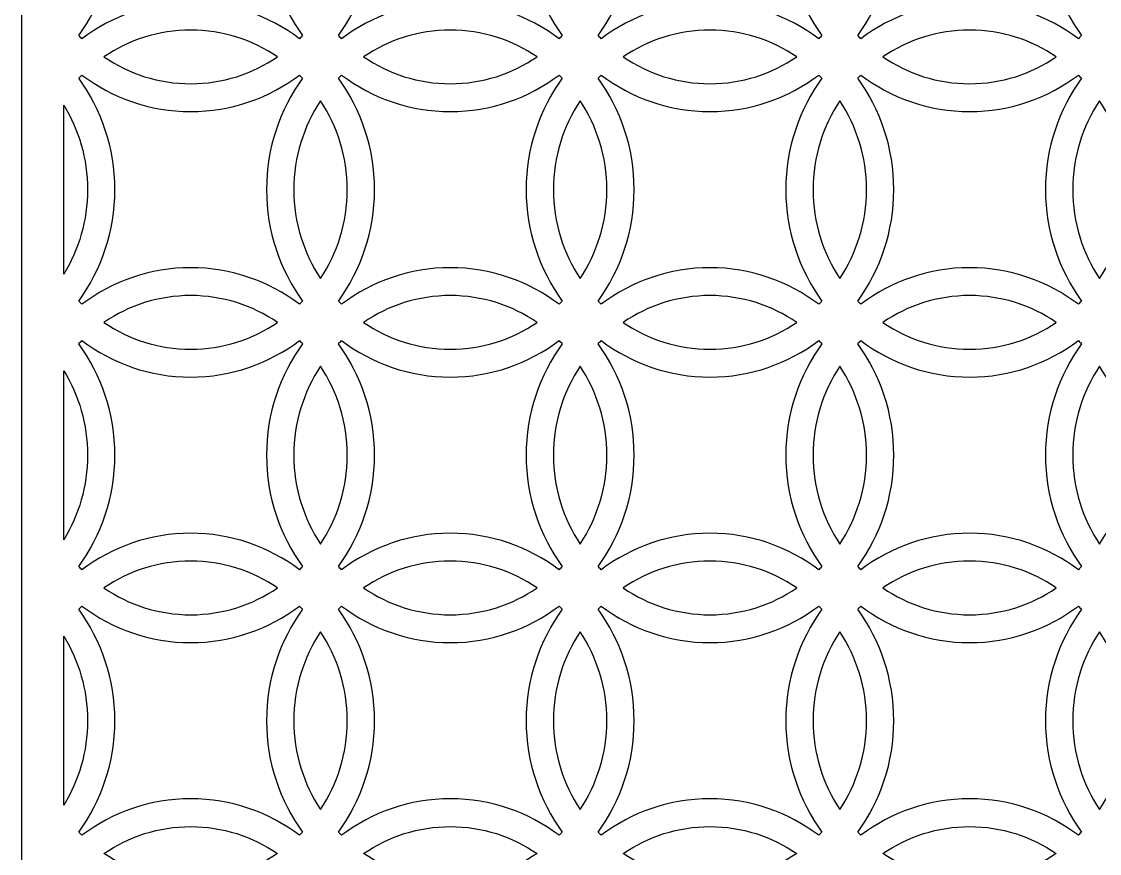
# Model space of a CAD drawing. Header units: centimetres. Extents: x -10 to -5.3, y -9 to -0.65.
# Drawn here: x -9.998 to -7.328, y -4.823 to -2.761 of the extents above; entities that cross this region are included whole.
import ezdxf

# ---------------------------------------------------------------- set-up
doc = ezdxf.new("R2010")
doc.units = ezdxf.units.CM
doc.header["$MEASUREMENT"] = 0
doc.layers.add('layer 1', color=7, linetype='Continuous')

msp = doc.modelspace()

# ---------------------------------------------------------------- linework, layer by layer
at = {"layer": 'layer 1', "color": 250}
for points, knots in [([(-9.99841, -0.64624), (-9.99841, -0.64624), (-5.2993, -0.64624), (-5.2993, -0.64624), (-5.2993, -0.64624), (-5.2993, -0.64624), (-5.2993, -9.00021), (-5.2993, -9.00021), (-5.2993, -9.00021), (-5.2993, -9.00021), (-9.99841, -9.00021), (-9.99841, -9.00021), (-9.99841, -9.00021), (-9.99841, -9.00021), (-9.99841, -0.64624), (-9.99841, -0.64624)], [0, 0, 0, 0, 0.2, 0.2, 0.2, 0.2, 0.4, 0.4, 0.4, 0.4, 0.6, 0.6, 0.6, 0.6, 1, 1, 1, 1]), ([(-9.57941, -2.71294), (-9.4787, -2.71294), (-9.38547, -2.74661), (-9.30993, -2.80346), (-9.30993, -2.80346), (-9.30729, -2.80085), (-9.30468, -2.79821), (-9.30212, -2.79553), (-9.30212, -2.79553), (-9.35827, -2.71827), (-9.39155, -2.62276), (-9.39155, -2.51956), (-9.39155, -2.51956), (-9.39155, -2.41636), (-9.35827, -2.32085), (-9.30212, -2.24359), (-9.30212, -2.24359), (-9.30468, -2.24091), (-9.30727, -2.23827), (-9.30991, -2.23566), (-9.30991, -2.23566), (-9.38545, -2.29251), (-9.4787, -2.32617), (-9.57941, -2.32617), (-9.57941, -2.32617), (-9.68012, -2.32617), (-9.77337, -2.29251), (-9.84891, -2.23566), (-9.84891, -2.23566), (-9.85154, -2.23827), (-9.85414, -2.24091), (-9.8567, -2.24358), (-9.8567, -2.24358), (-9.80054, -2.32084), (-9.76727, -2.41636), (-9.76727, -2.51956), (-9.76727, -2.51956), (-9.76727, -2.62276), (-9.80055, -2.71827), (-9.8567, -2.79553), (-9.8567, -2.79553), (-9.85413, -2.79821), (-9.85153, -2.80085), (-9.84889, -2.80346), (-9.84889, -2.80346), (-9.77335, -2.74661), (-9.68011, -2.71294), (-9.57941, -2.71294)], [0, 0, 0, 0, 0.0769231, 0.0769231, 0.0769231, 0.0769231, 0.1538462, 0.1538462, 0.1538462, 0.1538462, 0.2307692, 0.2307692, 0.2307692, 0.2307692, 0.3076923, 0.3076923, 0.3076923, 0.3076923, 0.3846154, 0.3846154, 0.3846154, 0.3846154, 0.4615385, 0.4615385, 0.4615385, 0.4615385, 0.5384615, 0.5384615, 0.5384615, 0.5384615, 0.6153846, 0.6153846, 0.6153846, 0.6153846, 0.6923077, 0.6923077, 0.6923077, 0.6923077, 0.7692308, 0.7692308, 0.7692308, 0.7692308, 0.8461538, 0.8461538, 0.8461538, 0.8461538, 1, 1, 1, 1]), ([(-8.93618, -2.71294), (-8.83548, -2.71294), (-8.74224, -2.74661), (-8.6667, -2.80346), (-8.6667, -2.80346), (-8.66406, -2.80085), (-8.66146, -2.79821), (-8.65889, -2.79553), (-8.65889, -2.79553), (-8.71504, -2.71827), (-8.74832, -2.62276), (-8.74832, -2.51956), (-8.74832, -2.51956), (-8.74832, -2.41636), (-8.71504, -2.32085), (-8.65889, -2.24359), (-8.65889, -2.24359), (-8.66145, -2.24091), (-8.66405, -2.23827), (-8.66668, -2.23566), (-8.66668, -2.23566), (-8.74223, -2.29251), (-8.83547, -2.32617), (-8.93618, -2.32617), (-8.93618, -2.32617), (-9.03689, -2.32617), (-9.13014, -2.29251), (-9.20568, -2.23566), (-9.20568, -2.23566), (-9.20832, -2.23827), (-9.21091, -2.24091), (-9.21347, -2.24358), (-9.21347, -2.24358), (-9.15732, -2.32084), (-9.12404, -2.41636), (-9.12404, -2.51956), (-9.12404, -2.51956), (-9.12404, -2.62276), (-9.15732, -2.71827), (-9.21347, -2.79553), (-9.21347, -2.79553), (-9.21091, -2.79821), (-9.2083, -2.80085), (-9.20566, -2.80346), (-9.20566, -2.80346), (-9.13012, -2.74661), (-9.03689, -2.71294), (-8.93618, -2.71294)], [0, 0, 0, 0, 0.0769231, 0.0769231, 0.0769231, 0.0769231, 0.1538462, 0.1538462, 0.1538462, 0.1538462, 0.2307692, 0.2307692, 0.2307692, 0.2307692, 0.3076923, 0.3076923, 0.3076923, 0.3076923, 0.3846154, 0.3846154, 0.3846154, 0.3846154, 0.4615385, 0.4615385, 0.4615385, 0.4615385, 0.5384615, 0.5384615, 0.5384615, 0.5384615, 0.6153846, 0.6153846, 0.6153846, 0.6153846, 0.6923077, 0.6923077, 0.6923077, 0.6923077, 0.7692308, 0.7692308, 0.7692308, 0.7692308, 0.8461538, 0.8461538, 0.8461538, 0.8461538, 1, 1, 1, 1]), ([(-8.29296, -2.71294), (-8.19225, -2.71294), (-8.09902, -2.74661), (-8.02348, -2.80346), (-8.02348, -2.80346), (-8.02084, -2.80085), (-8.01823, -2.79821), (-8.01567, -2.79553), (-8.01567, -2.79553), (-8.07182, -2.71827), (-8.1051, -2.62276), (-8.1051, -2.51956), (-8.1051, -2.51956), (-8.1051, -2.41636), (-8.07182, -2.32085), (-8.01567, -2.24359), (-8.01567, -2.24359), (-8.01823, -2.24091), (-8.02082, -2.23827), (-8.02346, -2.23566), (-8.02346, -2.23566), (-8.099, -2.29251), (-8.19225, -2.32617), (-8.29296, -2.32617), (-8.29296, -2.32617), (-8.39367, -2.32617), (-8.48691, -2.29251), (-8.56246, -2.23566), (-8.56246, -2.23566), (-8.56509, -2.23827), (-8.56769, -2.24091), (-8.57025, -2.24358), (-8.57025, -2.24358), (-8.51409, -2.32084), (-8.48081, -2.41636), (-8.48081, -2.51956), (-8.48081, -2.51956), (-8.48081, -2.62276), (-8.5141, -2.71827), (-8.57025, -2.79553), (-8.57025, -2.79553), (-8.56768, -2.79821), (-8.56508, -2.80085), (-8.56244, -2.80346), (-8.56244, -2.80346), (-8.4869, -2.74661), (-8.39366, -2.71294), (-8.29296, -2.71294)], [0, 0, 0, 0, 0.0769231, 0.0769231, 0.0769231, 0.0769231, 0.1538462, 0.1538462, 0.1538462, 0.1538462, 0.2307692, 0.2307692, 0.2307692, 0.2307692, 0.3076923, 0.3076923, 0.3076923, 0.3076923, 0.3846154, 0.3846154, 0.3846154, 0.3846154, 0.4615385, 0.4615385, 0.4615385, 0.4615385, 0.5384615, 0.5384615, 0.5384615, 0.5384615, 0.6153846, 0.6153846, 0.6153846, 0.6153846, 0.6923077, 0.6923077, 0.6923077, 0.6923077, 0.7692308, 0.7692308, 0.7692308, 0.7692308, 0.8461538, 0.8461538, 0.8461538, 0.8461538, 1, 1, 1, 1]), ([(-7.64973, -2.71294), (-7.54902, -2.71294), (-7.45579, -2.74661), (-7.38025, -2.80346), (-7.38025, -2.80346), (-7.37761, -2.80085), (-7.375, -2.79821), (-7.37244, -2.79553), (-7.37244, -2.79553), (-7.42859, -2.71827), (-7.46187, -2.62276), (-7.46187, -2.51956), (-7.46187, -2.51956), (-7.46187, -2.41636), (-7.42859, -2.32085), (-7.37244, -2.24359), (-7.37244, -2.24359), (-7.375, -2.24091), (-7.3776, -2.23827), (-7.38023, -2.23566), (-7.38023, -2.23566), (-7.45577, -2.29251), (-7.54902, -2.32617), (-7.64973, -2.32617), (-7.64973, -2.32617), (-7.75044, -2.32617), (-7.84369, -2.29251), (-7.91923, -2.23566), (-7.91923, -2.23566), (-7.92186, -2.23827), (-7.92446, -2.24091), (-7.92702, -2.24358), (-7.92702, -2.24358), (-7.87087, -2.32084), (-7.83759, -2.41636), (-7.83759, -2.51956), (-7.83759, -2.51956), (-7.83759, -2.62276), (-7.87087, -2.71827), (-7.92702, -2.79553), (-7.92702, -2.79553), (-7.92446, -2.79821), (-7.92185, -2.80085), (-7.91921, -2.80346), (-7.91921, -2.80346), (-7.84367, -2.74661), (-7.75043, -2.71294), (-7.64973, -2.71294)], [0, 0, 0, 0, 0.0769231, 0.0769231, 0.0769231, 0.0769231, 0.1538462, 0.1538462, 0.1538462, 0.1538462, 0.2307692, 0.2307692, 0.2307692, 0.2307692, 0.3076923, 0.3076923, 0.3076923, 0.3076923, 0.3846154, 0.3846154, 0.3846154, 0.3846154, 0.4615385, 0.4615385, 0.4615385, 0.4615385, 0.5384615, 0.5384615, 0.5384615, 0.5384615, 0.6153846, 0.6153846, 0.6153846, 0.6153846, 0.6923077, 0.6923077, 0.6923077, 0.6923077, 0.7692308, 0.7692308, 0.7692308, 0.7692308, 0.8461538, 0.8461538, 0.8461538, 0.8461538, 1, 1, 1, 1]), ([(-9.57941, -2.782), (-9.50007, -2.782), (-9.42617, -2.80654), (-9.36462, -2.84856), (-9.36462, -2.84856), (-9.42617, -2.89059), (-9.50006, -2.91514), (-9.57941, -2.91514), (-9.57941, -2.91514), (-9.65875, -2.91514), (-9.73265, -2.89059), (-9.7942, -2.84856), (-9.7942, -2.84856), (-9.73265, -2.80654), (-9.65875, -2.782), (-9.57941, -2.782)], [0, 0, 0, 0, 0.2, 0.2, 0.2, 0.2, 0.4, 0.4, 0.4, 0.4, 0.6, 0.6, 0.6, 0.6, 1, 1, 1, 1]), ([(-8.93618, -2.782), (-8.85684, -2.782), (-8.78294, -2.80654), (-8.72139, -2.84856), (-8.72139, -2.84856), (-8.78294, -2.89059), (-8.85684, -2.91514), (-8.93618, -2.91514), (-8.93618, -2.91514), (-9.01553, -2.91514), (-9.08942, -2.89059), (-9.15097, -2.84856), (-9.15097, -2.84856), (-9.08942, -2.80654), (-9.01552, -2.782), (-8.93618, -2.782)], [0, 0, 0, 0, 0.2, 0.2, 0.2, 0.2, 0.4, 0.4, 0.4, 0.4, 0.6, 0.6, 0.6, 0.6, 1, 1, 1, 1]), ([(-8.29296, -2.782), (-8.21361, -2.782), (-8.13971, -2.80654), (-8.07816, -2.84856), (-8.07816, -2.84856), (-8.13971, -2.89059), (-8.21361, -2.91514), (-8.29296, -2.91514), (-8.29296, -2.91514), (-8.3723, -2.91514), (-8.4462, -2.89059), (-8.50775, -2.84856), (-8.50775, -2.84856), (-8.4462, -2.80654), (-8.3723, -2.782), (-8.29296, -2.782)], [0, 0, 0, 0, 0.2, 0.2, 0.2, 0.2, 0.4, 0.4, 0.4, 0.4, 0.6, 0.6, 0.6, 0.6, 1, 1, 1, 1]), ([(-7.64973, -2.782), (-7.57039, -2.782), (-7.49649, -2.80654), (-7.43494, -2.84856), (-7.43494, -2.84856), (-7.49649, -2.89059), (-7.57038, -2.91514), (-7.64973, -2.91514), (-7.64973, -2.91514), (-7.72908, -2.91514), (-7.80297, -2.89059), (-7.86452, -2.84856), (-7.86452, -2.84856), (-7.80297, -2.80654), (-7.72907, -2.782), (-7.64973, -2.782)], [0, 0, 0, 0, 0.2, 0.2, 0.2, 0.2, 0.4, 0.4, 0.4, 0.4, 0.6, 0.6, 0.6, 0.6, 1, 1, 1, 1]), ([(-9.57941, -3.37096), (-9.4787, -3.37096), (-9.38547, -3.40463), (-9.30993, -3.46148), (-9.30993, -3.46148), (-9.30729, -3.45887), (-9.30468, -3.45623), (-9.30212, -3.45355), (-9.30212, -3.45355), (-9.35827, -3.37629), (-9.39155, -3.28078), (-9.39155, -3.17758), (-9.39155, -3.17758), (-9.39155, -3.07438), (-9.35827, -2.97887), (-9.30212, -2.90161), (-9.30212, -2.90161), (-9.30468, -2.89893), (-9.30727, -2.89629), (-9.30991, -2.89368), (-9.30991, -2.89368), (-9.38545, -2.95053), (-9.4787, -2.98419), (-9.57941, -2.98419), (-9.57941, -2.98419), (-9.68012, -2.98419), (-9.77336, -2.95053), (-9.84891, -2.89368), (-9.84891, -2.89368), (-9.85154, -2.89629), (-9.85414, -2.89893), (-9.8567, -2.9016), (-9.8567, -2.9016), (-9.80054, -2.97886), (-9.76727, -3.07438), (-9.76727, -3.17758), (-9.76727, -3.17758), (-9.76727, -3.28078), (-9.80055, -3.37629), (-9.8567, -3.45355), (-9.8567, -3.45355), (-9.85413, -3.45623), (-9.85153, -3.45887), (-9.84889, -3.46148), (-9.84889, -3.46148), (-9.77335, -3.40463), (-9.68011, -3.37096), (-9.57941, -3.37096)], [0, 0, 0, 0, 0.0769231, 0.0769231, 0.0769231, 0.0769231, 0.1538462, 0.1538462, 0.1538462, 0.1538462, 0.2307692, 0.2307692, 0.2307692, 0.2307692, 0.3076923, 0.3076923, 0.3076923, 0.3076923, 0.3846154, 0.3846154, 0.3846154, 0.3846154, 0.4615385, 0.4615385, 0.4615385, 0.4615385, 0.5384615, 0.5384615, 0.5384615, 0.5384615, 0.6153846, 0.6153846, 0.6153846, 0.6153846, 0.6923077, 0.6923077, 0.6923077, 0.6923077, 0.7692308, 0.7692308, 0.7692308, 0.7692308, 0.8461538, 0.8461538, 0.8461538, 0.8461538, 1, 1, 1, 1]), ([(-8.93618, -3.37096), (-8.83548, -3.37096), (-8.74224, -3.40463), (-8.6667, -3.46148), (-8.6667, -3.46148), (-8.66406, -3.45887), (-8.66146, -3.45623), (-8.65889, -3.45355), (-8.65889, -3.45355), (-8.71504, -3.37629), (-8.74832, -3.28078), (-8.74832, -3.17758), (-8.74832, -3.17758), (-8.74832, -3.07438), (-8.71504, -2.97886), (-8.65889, -2.90161), (-8.65889, -2.90161), (-8.66145, -2.89893), (-8.66405, -2.89628), (-8.66668, -2.89368), (-8.66668, -2.89368), (-8.74223, -2.95053), (-8.83547, -2.98419), (-8.93618, -2.98419), (-8.93618, -2.98419), (-9.03689, -2.98419), (-9.13014, -2.95053), (-9.20568, -2.89368), (-9.20568, -2.89368), (-9.20832, -2.89628), (-9.21091, -2.89893), (-9.21347, -2.9016), (-9.21347, -2.9016), (-9.15732, -2.97886), (-9.12404, -3.07438), (-9.12404, -3.17758), (-9.12404, -3.17758), (-9.12404, -3.28078), (-9.15732, -3.37629), (-9.21347, -3.45355), (-9.21347, -3.45355), (-9.21091, -3.45623), (-9.2083, -3.45887), (-9.20566, -3.46148), (-9.20566, -3.46148), (-9.13012, -3.40463), (-9.03689, -3.37096), (-8.93618, -3.37096)], [0, 0, 0, 0, 0.0769231, 0.0769231, 0.0769231, 0.0769231, 0.1538462, 0.1538462, 0.1538462, 0.1538462, 0.2307692, 0.2307692, 0.2307692, 0.2307692, 0.3076923, 0.3076923, 0.3076923, 0.3076923, 0.3846154, 0.3846154, 0.3846154, 0.3846154, 0.4615385, 0.4615385, 0.4615385, 0.4615385, 0.5384615, 0.5384615, 0.5384615, 0.5384615, 0.6153846, 0.6153846, 0.6153846, 0.6153846, 0.6923077, 0.6923077, 0.6923077, 0.6923077, 0.7692308, 0.7692308, 0.7692308, 0.7692308, 0.8461538, 0.8461538, 0.8461538, 0.8461538, 1, 1, 1, 1]), ([(-8.29296, -3.37096), (-8.19225, -3.37096), (-8.09902, -3.40463), (-8.02348, -3.46148), (-8.02348, -3.46148), (-8.02084, -3.45887), (-8.01823, -3.45623), (-8.01567, -3.45355), (-8.01567, -3.45355), (-8.07182, -3.37629), (-8.1051, -3.28078), (-8.1051, -3.17758), (-8.1051, -3.17758), (-8.1051, -3.07438), (-8.07182, -2.97886), (-8.01567, -2.90161), (-8.01567, -2.90161), (-8.01823, -2.89893), (-8.02082, -2.89628), (-8.02346, -2.89368), (-8.02346, -2.89368), (-8.099, -2.95053), (-8.19225, -2.98419), (-8.29296, -2.98419), (-8.29296, -2.98419), (-8.39367, -2.98419), (-8.48691, -2.95053), (-8.56246, -2.89368), (-8.56246, -2.89368), (-8.56509, -2.89628), (-8.56769, -2.89893), (-8.57024, -2.9016), (-8.57024, -2.9016), (-8.51409, -2.97886), (-8.48081, -3.07438), (-8.48081, -3.17758), (-8.48081, -3.17758), (-8.48081, -3.28078), (-8.5141, -3.37629), (-8.57025, -3.45355), (-8.57025, -3.45355), (-8.56768, -3.45623), (-8.56508, -3.45887), (-8.56244, -3.46148), (-8.56244, -3.46148), (-8.4869, -3.40463), (-8.39366, -3.37096), (-8.29296, -3.37096)], [0, 0, 0, 0, 0.0769231, 0.0769231, 0.0769231, 0.0769231, 0.1538462, 0.1538462, 0.1538462, 0.1538462, 0.2307692, 0.2307692, 0.2307692, 0.2307692, 0.3076923, 0.3076923, 0.3076923, 0.3076923, 0.3846154, 0.3846154, 0.3846154, 0.3846154, 0.4615385, 0.4615385, 0.4615385, 0.4615385, 0.5384615, 0.5384615, 0.5384615, 0.5384615, 0.6153846, 0.6153846, 0.6153846, 0.6153846, 0.6923077, 0.6923077, 0.6923077, 0.6923077, 0.7692308, 0.7692308, 0.7692308, 0.7692308, 0.8461538, 0.8461538, 0.8461538, 0.8461538, 1, 1, 1, 1]), ([(-7.64973, -3.37096), (-7.54903, -3.37096), (-7.45579, -3.40463), (-7.38025, -3.46148), (-7.38025, -3.46148), (-7.37761, -3.45887), (-7.375, -3.45623), (-7.37244, -3.45355), (-7.37244, -3.45355), (-7.42859, -3.37629), (-7.46187, -3.28078), (-7.46187, -3.17758), (-7.46187, -3.17758), (-7.46187, -3.07438), (-7.42859, -2.97887), (-7.37244, -2.90161), (-7.37244, -2.90161), (-7.375, -2.89893), (-7.3776, -2.89629), (-7.38023, -2.89368), (-7.38023, -2.89368), (-7.45577, -2.95053), (-7.54902, -2.98419), (-7.64973, -2.98419), (-7.64973, -2.98419), (-7.75044, -2.98419), (-7.84369, -2.95053), (-7.91923, -2.89368), (-7.91923, -2.89368), (-7.92186, -2.89628), (-7.92446, -2.89893), (-7.92702, -2.9016), (-7.92702, -2.9016), (-7.87087, -2.97886), (-7.83759, -3.07438), (-7.83759, -3.17758), (-7.83759, -3.17758), (-7.83759, -3.28078), (-7.87087, -3.37629), (-7.92702, -3.45355), (-7.92702, -3.45355), (-7.92446, -3.45623), (-7.92185, -3.45887), (-7.91921, -3.46148), (-7.91921, -3.46148), (-7.84367, -3.40463), (-7.75043, -3.37096), (-7.64973, -3.37096)], [0, 0, 0, 0, 0.0769231, 0.0769231, 0.0769231, 0.0769231, 0.1538462, 0.1538462, 0.1538462, 0.1538462, 0.2307692, 0.2307692, 0.2307692, 0.2307692, 0.3076923, 0.3076923, 0.3076923, 0.3076923, 0.3846154, 0.3846154, 0.3846154, 0.3846154, 0.4615385, 0.4615385, 0.4615385, 0.4615385, 0.5384615, 0.5384615, 0.5384615, 0.5384615, 0.6153846, 0.6153846, 0.6153846, 0.6153846, 0.6923077, 0.6923077, 0.6923077, 0.6923077, 0.7692308, 0.7692308, 0.7692308, 0.7692308, 0.8461538, 0.8461538, 0.8461538, 0.8461538, 1, 1, 1, 1]), ([(-9.2578, -3.39804), (-9.2995, -3.33498), (-9.32387, -3.25909), (-9.32387, -3.17758), (-9.32387, -3.17758), (-9.32387, -3.09607), (-9.2995, -3.02019), (-9.25781, -2.95713), (-9.25781, -2.95713), (-9.21611, -3.02019), (-9.19172, -3.09607), (-9.19172, -3.17758), (-9.19172, -3.17758), (-9.19172, -3.25909), (-9.2161, -3.33498), (-9.2578, -3.39804)], [0, 0, 0, 0, 0.2, 0.2, 0.2, 0.2, 0.4, 0.4, 0.4, 0.4, 0.6, 0.6, 0.6, 0.6, 1, 1, 1, 1]), ([(-8.61457, -3.39804), (-8.65627, -3.33498), (-8.68065, -3.25909), (-8.68065, -3.17758), (-8.68065, -3.17758), (-8.68065, -3.09607), (-8.65627, -3.02018), (-8.61458, -2.95713), (-8.61458, -2.95713), (-8.57288, -3.02019), (-8.54849, -3.09607), (-8.54849, -3.17758), (-8.54849, -3.17758), (-8.54849, -3.25909), (-8.57287, -3.33498), (-8.61457, -3.39804)], [0, 0, 0, 0, 0.2, 0.2, 0.2, 0.2, 0.4, 0.4, 0.4, 0.4, 0.6, 0.6, 0.6, 0.6, 1, 1, 1, 1]), ([(-7.97134, -3.39804), (-8.01304, -3.33498), (-8.03742, -3.25909), (-8.03742, -3.17758), (-8.03742, -3.17758), (-8.03742, -3.09607), (-8.01305, -3.02018), (-7.97135, -2.95713), (-7.97135, -2.95713), (-7.92965, -3.02019), (-7.90527, -3.09607), (-7.90527, -3.17758), (-7.90527, -3.17758), (-7.90527, -3.25909), (-7.92964, -3.33498), (-7.97134, -3.39804)], [0, 0, 0, 0, 0.2, 0.2, 0.2, 0.2, 0.4, 0.4, 0.4, 0.4, 0.6, 0.6, 0.6, 0.6, 1, 1, 1, 1]), ([(-7.32812, -3.39804), (-7.36982, -3.33498), (-7.39419, -3.25909), (-7.39419, -3.17758), (-7.39419, -3.17758), (-7.39419, -3.09607), (-7.36982, -3.02019), (-7.32813, -2.95713), (-7.32813, -2.95713), (-7.28643, -3.02019), (-7.26204, -3.09607), (-7.26204, -3.17758), (-7.26204, -3.17758), (-7.26204, -3.25909), (-7.28642, -3.33498), (-7.32812, -3.39804)], [0, 0, 0, 0, 0.2, 0.2, 0.2, 0.2, 0.4, 0.4, 0.4, 0.4, 0.6, 0.6, 0.6, 0.6, 1, 1, 1, 1]), ([(-9.89399, -3.387), (-9.8566, -3.3262), (-9.83494, -3.25439), (-9.83494, -3.17758), (-9.83494, -3.17758), (-9.83494, -3.10077), (-9.8566, -3.02897), (-9.89399, -2.96818), (-9.89399, -2.96818), (-9.89399, -2.96818), (-9.89399, -3.387), (-9.89399, -3.387)], [0, 0, 0, 0, 0.25, 0.25, 0.25, 0.25, 0.5, 0.5, 0.5, 0.5, 1, 1, 1, 1]), ([(-9.57941, -3.44002), (-9.50007, -3.44002), (-9.42617, -3.46456), (-9.36462, -3.50658), (-9.36462, -3.50658), (-9.42617, -3.54861), (-9.50006, -3.57316), (-9.57941, -3.57316), (-9.57941, -3.57316), (-9.65875, -3.57316), (-9.73265, -3.54861), (-9.7942, -3.50658), (-9.7942, -3.50658), (-9.73265, -3.46456), (-9.65875, -3.44002), (-9.57941, -3.44002)], [0, 0, 0, 0, 0.2, 0.2, 0.2, 0.2, 0.4, 0.4, 0.4, 0.4, 0.6, 0.6, 0.6, 0.6, 1, 1, 1, 1]), ([(-8.93618, -3.44002), (-8.85684, -3.44002), (-8.78294, -3.46456), (-8.72139, -3.50658), (-8.72139, -3.50658), (-8.78294, -3.54861), (-8.85684, -3.57316), (-8.93618, -3.57316), (-8.93618, -3.57316), (-9.01553, -3.57316), (-9.08942, -3.54861), (-9.15097, -3.50658), (-9.15097, -3.50658), (-9.08942, -3.46456), (-9.01552, -3.44002), (-8.93618, -3.44002)], [0, 0, 0, 0, 0.2, 0.2, 0.2, 0.2, 0.4, 0.4, 0.4, 0.4, 0.6, 0.6, 0.6, 0.6, 1, 1, 1, 1]), ([(-8.29296, -3.44002), (-8.21361, -3.44002), (-8.13971, -3.46456), (-8.07816, -3.50658), (-8.07816, -3.50658), (-8.13971, -3.54861), (-8.21361, -3.57316), (-8.29296, -3.57316), (-8.29296, -3.57316), (-8.3723, -3.57316), (-8.4462, -3.54861), (-8.50775, -3.50658), (-8.50775, -3.50658), (-8.4462, -3.46456), (-8.3723, -3.44002), (-8.29296, -3.44002)], [0, 0, 0, 0, 0.2, 0.2, 0.2, 0.2, 0.4, 0.4, 0.4, 0.4, 0.6, 0.6, 0.6, 0.6, 1, 1, 1, 1]), ([(-7.64973, -3.44002), (-7.57039, -3.44002), (-7.49649, -3.46456), (-7.43494, -3.50658), (-7.43494, -3.50658), (-7.49649, -3.54861), (-7.57038, -3.57316), (-7.64973, -3.57316), (-7.64973, -3.57316), (-7.72907, -3.57316), (-7.80297, -3.54861), (-7.86452, -3.50658), (-7.86452, -3.50658), (-7.80297, -3.46456), (-7.72907, -3.44002), (-7.64973, -3.44002)], [0, 0, 0, 0, 0.2, 0.2, 0.2, 0.2, 0.4, 0.4, 0.4, 0.4, 0.6, 0.6, 0.6, 0.6, 1, 1, 1, 1]), ([(-9.57941, -4.02898), (-9.4787, -4.02898), (-9.38547, -4.06265), (-9.30993, -4.1195), (-9.30993, -4.1195), (-9.30729, -4.11689), (-9.30468, -4.11425), (-9.30212, -4.11157), (-9.30212, -4.11157), (-9.35827, -4.03431), (-9.39155, -3.9388), (-9.39155, -3.8356), (-9.39155, -3.8356), (-9.39155, -3.7324), (-9.35827, -3.63688), (-9.30212, -3.55963), (-9.30212, -3.55963), (-9.30468, -3.55695), (-9.30727, -3.5543), (-9.30991, -3.5517), (-9.30991, -3.5517), (-9.38545, -3.60855), (-9.4787, -3.64221), (-9.57941, -3.64221), (-9.57941, -3.64221), (-9.68012, -3.64221), (-9.77336, -3.60855), (-9.84891, -3.5517), (-9.84891, -3.5517), (-9.85154, -3.5543), (-9.85414, -3.55695), (-9.8567, -3.55963), (-9.8567, -3.55963), (-9.80054, -3.63688), (-9.76727, -3.7324), (-9.76727, -3.8356), (-9.76727, -3.8356), (-9.76727, -3.9388), (-9.80055, -4.03431), (-9.8567, -4.11157), (-9.8567, -4.11157), (-9.85413, -4.11425), (-9.85153, -4.11689), (-9.84889, -4.1195), (-9.84889, -4.1195), (-9.77335, -4.06265), (-9.68011, -4.02898), (-9.57941, -4.02898)], [0, 0, 0, 0, 0.0769231, 0.0769231, 0.0769231, 0.0769231, 0.1538462, 0.1538462, 0.1538462, 0.1538462, 0.2307692, 0.2307692, 0.2307692, 0.2307692, 0.3076923, 0.3076923, 0.3076923, 0.3076923, 0.3846154, 0.3846154, 0.3846154, 0.3846154, 0.4615385, 0.4615385, 0.4615385, 0.4615385, 0.5384615, 0.5384615, 0.5384615, 0.5384615, 0.6153846, 0.6153846, 0.6153846, 0.6153846, 0.6923077, 0.6923077, 0.6923077, 0.6923077, 0.7692308, 0.7692308, 0.7692308, 0.7692308, 0.8461538, 0.8461538, 0.8461538, 0.8461538, 1, 1, 1, 1]), ([(-8.93618, -4.02898), (-8.83548, -4.02898), (-8.74224, -4.06265), (-8.6667, -4.1195), (-8.6667, -4.1195), (-8.66406, -4.11689), (-8.66146, -4.11425), (-8.65889, -4.11157), (-8.65889, -4.11157), (-8.71504, -4.03431), (-8.74832, -3.9388), (-8.74832, -3.8356), (-8.74832, -3.8356), (-8.74832, -3.7324), (-8.71504, -3.63688), (-8.65889, -3.55963), (-8.65889, -3.55963), (-8.66145, -3.55695), (-8.66405, -3.5543), (-8.66668, -3.5517), (-8.66668, -3.5517), (-8.74223, -3.60855), (-8.83547, -3.64221), (-8.93618, -3.64221), (-8.93618, -3.64221), (-9.03689, -3.64221), (-9.13014, -3.60855), (-9.20568, -3.5517), (-9.20568, -3.5517), (-9.20832, -3.5543), (-9.21091, -3.55695), (-9.21347, -3.55962), (-9.21347, -3.55962), (-9.15732, -3.63688), (-9.12404, -3.7324), (-9.12404, -3.8356), (-9.12404, -3.8356), (-9.12404, -3.9388), (-9.15732, -4.03431), (-9.21347, -4.11157), (-9.21347, -4.11157), (-9.21091, -4.11425), (-9.2083, -4.11689), (-9.20566, -4.1195), (-9.20566, -4.1195), (-9.13012, -4.06265), (-9.03689, -4.02898), (-8.93618, -4.02898)], [0, 0, 0, 0, 0.0769231, 0.0769231, 0.0769231, 0.0769231, 0.1538462, 0.1538462, 0.1538462, 0.1538462, 0.2307692, 0.2307692, 0.2307692, 0.2307692, 0.3076923, 0.3076923, 0.3076923, 0.3076923, 0.3846154, 0.3846154, 0.3846154, 0.3846154, 0.4615385, 0.4615385, 0.4615385, 0.4615385, 0.5384615, 0.5384615, 0.5384615, 0.5384615, 0.6153846, 0.6153846, 0.6153846, 0.6153846, 0.6923077, 0.6923077, 0.6923077, 0.6923077, 0.7692308, 0.7692308, 0.7692308, 0.7692308, 0.8461538, 0.8461538, 0.8461538, 0.8461538, 1, 1, 1, 1]), ([(-8.29296, -4.02898), (-8.19225, -4.02898), (-8.09902, -4.06265), (-8.02348, -4.1195), (-8.02348, -4.1195), (-8.02084, -4.11689), (-8.01823, -4.11425), (-8.01567, -4.11157), (-8.01567, -4.11157), (-8.07182, -4.03431), (-8.1051, -3.9388), (-8.1051, -3.8356), (-8.1051, -3.8356), (-8.1051, -3.7324), (-8.07182, -3.63688), (-8.01567, -3.55963), (-8.01567, -3.55963), (-8.01823, -3.55695), (-8.02082, -3.5543), (-8.02346, -3.5517), (-8.02346, -3.5517), (-8.099, -3.60855), (-8.19225, -3.64221), (-8.29296, -3.64221), (-8.29296, -3.64221), (-8.39367, -3.64221), (-8.48691, -3.60855), (-8.56246, -3.5517), (-8.56246, -3.5517), (-8.56509, -3.5543), (-8.56769, -3.55695), (-8.57024, -3.55962), (-8.57024, -3.55962), (-8.51409, -3.63688), (-8.48081, -3.7324), (-8.48081, -3.8356), (-8.48081, -3.8356), (-8.48081, -3.9388), (-8.5141, -4.03431), (-8.57025, -4.11157), (-8.57025, -4.11157), (-8.56768, -4.11425), (-8.56508, -4.11689), (-8.56244, -4.1195), (-8.56244, -4.1195), (-8.4869, -4.06265), (-8.39366, -4.02898), (-8.29296, -4.02898)], [0, 0, 0, 0, 0.0769231, 0.0769231, 0.0769231, 0.0769231, 0.1538462, 0.1538462, 0.1538462, 0.1538462, 0.2307692, 0.2307692, 0.2307692, 0.2307692, 0.3076923, 0.3076923, 0.3076923, 0.3076923, 0.3846154, 0.3846154, 0.3846154, 0.3846154, 0.4615385, 0.4615385, 0.4615385, 0.4615385, 0.5384615, 0.5384615, 0.5384615, 0.5384615, 0.6153846, 0.6153846, 0.6153846, 0.6153846, 0.6923077, 0.6923077, 0.6923077, 0.6923077, 0.7692308, 0.7692308, 0.7692308, 0.7692308, 0.8461538, 0.8461538, 0.8461538, 0.8461538, 1, 1, 1, 1]), ([(-7.64973, -4.02898), (-7.54903, -4.02898), (-7.45579, -4.06265), (-7.38025, -4.1195), (-7.38025, -4.1195), (-7.37761, -4.11689), (-7.375, -4.11425), (-7.37244, -4.11157), (-7.37244, -4.11157), (-7.42859, -4.03431), (-7.46187, -3.9388), (-7.46187, -3.8356), (-7.46187, -3.8356), (-7.46187, -3.7324), (-7.42859, -3.63688), (-7.37244, -3.55963), (-7.37244, -3.55963), (-7.375, -3.55695), (-7.3776, -3.5543), (-7.38023, -3.5517), (-7.38023, -3.5517), (-7.45577, -3.60855), (-7.54902, -3.64221), (-7.64973, -3.64221), (-7.64973, -3.64221), (-7.75044, -3.64221), (-7.84369, -3.60855), (-7.91923, -3.5517), (-7.91923, -3.5517), (-7.92186, -3.5543), (-7.92446, -3.55695), (-7.92702, -3.55962), (-7.92702, -3.55962), (-7.87087, -3.63688), (-7.83759, -3.7324), (-7.83759, -3.8356), (-7.83759, -3.8356), (-7.83759, -3.9388), (-7.87087, -4.03431), (-7.92702, -4.11157), (-7.92702, -4.11157), (-7.92446, -4.11425), (-7.92185, -4.11689), (-7.91921, -4.1195), (-7.91921, -4.1195), (-7.84367, -4.06265), (-7.75043, -4.02898), (-7.64973, -4.02898)], [0, 0, 0, 0, 0.0769231, 0.0769231, 0.0769231, 0.0769231, 0.1538462, 0.1538462, 0.1538462, 0.1538462, 0.2307692, 0.2307692, 0.2307692, 0.2307692, 0.3076923, 0.3076923, 0.3076923, 0.3076923, 0.3846154, 0.3846154, 0.3846154, 0.3846154, 0.4615385, 0.4615385, 0.4615385, 0.4615385, 0.5384615, 0.5384615, 0.5384615, 0.5384615, 0.6153846, 0.6153846, 0.6153846, 0.6153846, 0.6923077, 0.6923077, 0.6923077, 0.6923077, 0.7692308, 0.7692308, 0.7692308, 0.7692308, 0.8461538, 0.8461538, 0.8461538, 0.8461538, 1, 1, 1, 1]), ([(-9.89399, -4.04502), (-9.8566, -3.98422), (-9.83494, -3.91241), (-9.83494, -3.8356), (-9.83494, -3.8356), (-9.83494, -3.75879), (-9.8566, -3.68699), (-9.89399, -3.6262), (-9.89399, -3.6262), (-9.89399, -3.6262), (-9.89399, -4.04502), (-9.89399, -4.04502)], [0, 0, 0, 0, 0.25, 0.25, 0.25, 0.25, 0.5, 0.5, 0.5, 0.5, 1, 1, 1, 1]), ([(-9.2578, -4.05606), (-9.2995, -3.993), (-9.32387, -3.91711), (-9.32387, -3.8356), (-9.32387, -3.8356), (-9.32387, -3.75409), (-9.2995, -3.6782), (-9.25781, -3.61515), (-9.25781, -3.61515), (-9.21611, -3.67821), (-9.19172, -3.75409), (-9.19172, -3.8356), (-9.19172, -3.8356), (-9.19172, -3.91711), (-9.2161, -3.993), (-9.2578, -4.05606)], [0, 0, 0, 0, 0.2, 0.2, 0.2, 0.2, 0.4, 0.4, 0.4, 0.4, 0.6, 0.6, 0.6, 0.6, 1, 1, 1, 1]), ([(-8.61457, -4.05606), (-8.65627, -3.993), (-8.68065, -3.91711), (-8.68065, -3.8356), (-8.68065, -3.8356), (-8.68065, -3.75409), (-8.65627, -3.6782), (-8.61458, -3.61515), (-8.61458, -3.61515), (-8.57288, -3.67821), (-8.54849, -3.75409), (-8.54849, -3.8356), (-8.54849, -3.8356), (-8.54849, -3.91711), (-8.57287, -3.993), (-8.61457, -4.05606)], [0, 0, 0, 0, 0.2, 0.2, 0.2, 0.2, 0.4, 0.4, 0.4, 0.4, 0.6, 0.6, 0.6, 0.6, 1, 1, 1, 1]), ([(-7.97134, -4.05606), (-8.01304, -3.993), (-8.03742, -3.91711), (-8.03742, -3.8356), (-8.03742, -3.8356), (-8.03742, -3.75409), (-8.01305, -3.6782), (-7.97135, -3.61515), (-7.97135, -3.61515), (-7.92965, -3.67821), (-7.90527, -3.75409), (-7.90527, -3.8356), (-7.90527, -3.8356), (-7.90527, -3.91711), (-7.92964, -3.993), (-7.97134, -4.05606)], [0, 0, 0, 0, 0.2, 0.2, 0.2, 0.2, 0.4, 0.4, 0.4, 0.4, 0.6, 0.6, 0.6, 0.6, 1, 1, 1, 1]), ([(-7.32812, -4.05606), (-7.36982, -3.993), (-7.39419, -3.91711), (-7.39419, -3.8356), (-7.39419, -3.8356), (-7.39419, -3.75409), (-7.36982, -3.6782), (-7.32813, -3.61515), (-7.32813, -3.61515), (-7.28643, -3.67821), (-7.26204, -3.75409), (-7.26204, -3.8356), (-7.26204, -3.8356), (-7.26204, -3.91711), (-7.28642, -3.993), (-7.32812, -4.05606)], [0, 0, 0, 0, 0.2, 0.2, 0.2, 0.2, 0.4, 0.4, 0.4, 0.4, 0.6, 0.6, 0.6, 0.6, 1, 1, 1, 1]), ([(-9.57941, -4.09804), (-9.50007, -4.09804), (-9.42617, -4.12258), (-9.36462, -4.1646), (-9.36462, -4.1646), (-9.42617, -4.20662), (-9.50006, -4.23118), (-9.57941, -4.23118), (-9.57941, -4.23118), (-9.65875, -4.23118), (-9.73265, -4.20663), (-9.7942, -4.1646), (-9.7942, -4.1646), (-9.73265, -4.12258), (-9.65875, -4.09804), (-9.57941, -4.09804)], [0, 0, 0, 0, 0.2, 0.2, 0.2, 0.2, 0.4, 0.4, 0.4, 0.4, 0.6, 0.6, 0.6, 0.6, 1, 1, 1, 1]), ([(-8.93618, -4.09804), (-8.85684, -4.09804), (-8.78294, -4.12258), (-8.72139, -4.1646), (-8.72139, -4.1646), (-8.78294, -4.20662), (-8.85684, -4.23118), (-8.93618, -4.23118), (-8.93618, -4.23118), (-9.01553, -4.23118), (-9.08942, -4.20663), (-9.15098, -4.1646), (-9.15098, -4.1646), (-9.08942, -4.12258), (-9.01552, -4.09804), (-8.93618, -4.09804)], [0, 0, 0, 0, 0.2, 0.2, 0.2, 0.2, 0.4, 0.4, 0.4, 0.4, 0.6, 0.6, 0.6, 0.6, 1, 1, 1, 1]), ([(-8.29296, -4.09804), (-8.21361, -4.09804), (-8.13971, -4.12258), (-8.07816, -4.1646), (-8.07816, -4.1646), (-8.13971, -4.20663), (-8.21361, -4.23118), (-8.29296, -4.23118), (-8.29296, -4.23118), (-8.3723, -4.23118), (-8.4462, -4.20663), (-8.50775, -4.1646), (-8.50775, -4.1646), (-8.4462, -4.12258), (-8.3723, -4.09804), (-8.29296, -4.09804)], [0, 0, 0, 0, 0.2, 0.2, 0.2, 0.2, 0.4, 0.4, 0.4, 0.4, 0.6, 0.6, 0.6, 0.6, 1, 1, 1, 1]), ([(-7.64973, -4.09804), (-7.57039, -4.09804), (-7.49649, -4.12258), (-7.43494, -4.1646), (-7.43494, -4.1646), (-7.49649, -4.20662), (-7.57038, -4.23118), (-7.64973, -4.23118), (-7.64973, -4.23118), (-7.72907, -4.23118), (-7.80297, -4.20663), (-7.86452, -4.1646), (-7.86452, -4.1646), (-7.80297, -4.12258), (-7.72907, -4.09804), (-7.64973, -4.09804)], [0, 0, 0, 0, 0.2, 0.2, 0.2, 0.2, 0.4, 0.4, 0.4, 0.4, 0.6, 0.6, 0.6, 0.6, 1, 1, 1, 1]), ([(-9.8489, -4.77751), (-9.77336, -4.72066), (-9.68011, -4.687), (-9.57941, -4.687), (-9.57941, -4.687), (-9.4787, -4.687), (-9.38546, -4.72066), (-9.30991, -4.77751), (-9.30991, -4.77751), (-9.30728, -4.7749), (-9.30468, -4.77227), (-9.30212, -4.76959), (-9.30212, -4.76959), (-9.35827, -4.69233), (-9.39155, -4.59682), (-9.39155, -4.49362), (-9.39155, -4.49362), (-9.39155, -4.39042), (-9.35827, -4.2949), (-9.30212, -4.21765), (-9.30212, -4.21765), (-9.30468, -4.21497), (-9.30727, -4.21232), (-9.30991, -4.20972), (-9.30991, -4.20972), (-9.38545, -4.26657), (-9.4787, -4.30023), (-9.57941, -4.30023), (-9.57941, -4.30023), (-9.68012, -4.30023), (-9.77336, -4.26657), (-9.84891, -4.20972), (-9.84891, -4.20972), (-9.85154, -4.21232), (-9.85414, -4.21497), (-9.8567, -4.21764), (-9.8567, -4.21764), (-9.80054, -4.2949), (-9.76727, -4.39042), (-9.76727, -4.49362), (-9.76727, -4.49362), (-9.76727, -4.59682), (-9.80055, -4.69233), (-9.8567, -4.76959), (-9.8567, -4.76959), (-9.85414, -4.77227), (-9.85154, -4.7749), (-9.8489, -4.77751)], [0, 0, 0, 0, 0.0769231, 0.0769231, 0.0769231, 0.0769231, 0.1538462, 0.1538462, 0.1538462, 0.1538462, 0.2307692, 0.2307692, 0.2307692, 0.2307692, 0.3076923, 0.3076923, 0.3076923, 0.3076923, 0.3846154, 0.3846154, 0.3846154, 0.3846154, 0.4615385, 0.4615385, 0.4615385, 0.4615385, 0.5384615, 0.5384615, 0.5384615, 0.5384615, 0.6153846, 0.6153846, 0.6153846, 0.6153846, 0.6923077, 0.6923077, 0.6923077, 0.6923077, 0.7692308, 0.7692308, 0.7692308, 0.7692308, 0.8461538, 0.8461538, 0.8461538, 0.8461538, 1, 1, 1, 1]), ([(-9.20568, -4.77751), (-9.13013, -4.72066), (-9.03689, -4.687), (-8.93618, -4.687), (-8.93618, -4.687), (-8.83548, -4.687), (-8.74223, -4.72066), (-8.66669, -4.77751), (-8.66669, -4.77751), (-8.66406, -4.7749), (-8.66145, -4.77227), (-8.65889, -4.76959), (-8.65889, -4.76959), (-8.71504, -4.69233), (-8.74832, -4.59682), (-8.74832, -4.49362), (-8.74832, -4.49362), (-8.74832, -4.39042), (-8.71504, -4.2949), (-8.65889, -4.21765), (-8.65889, -4.21765), (-8.66145, -4.21497), (-8.66405, -4.21232), (-8.66668, -4.20972), (-8.66668, -4.20972), (-8.74223, -4.26657), (-8.83547, -4.30023), (-8.93618, -4.30023), (-8.93618, -4.30023), (-9.03689, -4.30023), (-9.13014, -4.26657), (-9.20568, -4.20972), (-9.20568, -4.20972), (-9.20832, -4.21232), (-9.21091, -4.21497), (-9.21347, -4.21764), (-9.21347, -4.21764), (-9.15732, -4.2949), (-9.12404, -4.39042), (-9.12404, -4.49362), (-9.12404, -4.49362), (-9.12404, -4.59682), (-9.15732, -4.69233), (-9.21347, -4.76959), (-9.21347, -4.76959), (-9.21091, -4.77227), (-9.20831, -4.7749), (-9.20568, -4.77751)], [0, 0, 0, 0, 0.0769231, 0.0769231, 0.0769231, 0.0769231, 0.1538462, 0.1538462, 0.1538462, 0.1538462, 0.2307692, 0.2307692, 0.2307692, 0.2307692, 0.3076923, 0.3076923, 0.3076923, 0.3076923, 0.3846154, 0.3846154, 0.3846154, 0.3846154, 0.4615385, 0.4615385, 0.4615385, 0.4615385, 0.5384615, 0.5384615, 0.5384615, 0.5384615, 0.6153846, 0.6153846, 0.6153846, 0.6153846, 0.6923077, 0.6923077, 0.6923077, 0.6923077, 0.7692308, 0.7692308, 0.7692308, 0.7692308, 0.8461538, 0.8461538, 0.8461538, 0.8461538, 1, 1, 1, 1]), ([(-8.56245, -4.77751), (-8.48691, -4.72066), (-8.39366, -4.687), (-8.29296, -4.687), (-8.29296, -4.687), (-8.19225, -4.687), (-8.09901, -4.72066), (-8.02346, -4.77751), (-8.02346, -4.77751), (-8.02083, -4.7749), (-8.01823, -4.77227), (-8.01567, -4.76959), (-8.01567, -4.76959), (-8.07182, -4.69233), (-8.1051, -4.59682), (-8.1051, -4.49362), (-8.1051, -4.49362), (-8.1051, -4.39042), (-8.07182, -4.2949), (-8.01567, -4.21765), (-8.01567, -4.21765), (-8.01823, -4.21497), (-8.02082, -4.21232), (-8.02346, -4.20972), (-8.02346, -4.20972), (-8.099, -4.26657), (-8.19225, -4.30023), (-8.29296, -4.30023), (-8.29296, -4.30023), (-8.39367, -4.30023), (-8.48691, -4.26657), (-8.56246, -4.20972), (-8.56246, -4.20972), (-8.56509, -4.21232), (-8.56769, -4.21497), (-8.57024, -4.21764), (-8.57024, -4.21764), (-8.51409, -4.2949), (-8.48081, -4.39042), (-8.48081, -4.49362), (-8.48081, -4.49362), (-8.48081, -4.59682), (-8.5141, -4.69233), (-8.57025, -4.76959), (-8.57025, -4.76959), (-8.56769, -4.77227), (-8.56508, -4.7749), (-8.56245, -4.77751)], [0, 0, 0, 0, 0.0769231, 0.0769231, 0.0769231, 0.0769231, 0.1538462, 0.1538462, 0.1538462, 0.1538462, 0.2307692, 0.2307692, 0.2307692, 0.2307692, 0.3076923, 0.3076923, 0.3076923, 0.3076923, 0.3846154, 0.3846154, 0.3846154, 0.3846154, 0.4615385, 0.4615385, 0.4615385, 0.4615385, 0.5384615, 0.5384615, 0.5384615, 0.5384615, 0.6153846, 0.6153846, 0.6153846, 0.6153846, 0.6923077, 0.6923077, 0.6923077, 0.6923077, 0.7692308, 0.7692308, 0.7692308, 0.7692308, 0.8461538, 0.8461538, 0.8461538, 0.8461538, 1, 1, 1, 1]), ([(-7.91922, -4.77751), (-7.84368, -4.72066), (-7.75044, -4.687), (-7.64973, -4.687), (-7.64973, -4.687), (-7.54902, -4.687), (-7.45578, -4.72066), (-7.38024, -4.77751), (-7.38024, -4.77751), (-7.3776, -4.7749), (-7.375, -4.77227), (-7.37244, -4.76959), (-7.37244, -4.76959), (-7.42859, -4.69233), (-7.46187, -4.59682), (-7.46187, -4.49362), (-7.46187, -4.49362), (-7.46187, -4.39042), (-7.42859, -4.2949), (-7.37244, -4.21765), (-7.37244, -4.21765), (-7.375, -4.21497), (-7.3776, -4.21232), (-7.38023, -4.20972), (-7.38023, -4.20972), (-7.45577, -4.26657), (-7.54902, -4.30023), (-7.64973, -4.30023), (-7.64973, -4.30023), (-7.75044, -4.30023), (-7.84369, -4.26657), (-7.91923, -4.20972), (-7.91923, -4.20972), (-7.92186, -4.21232), (-7.92446, -4.21497), (-7.92702, -4.21764), (-7.92702, -4.21764), (-7.87087, -4.2949), (-7.83759, -4.39042), (-7.83759, -4.49362), (-7.83759, -4.49362), (-7.83759, -4.59682), (-7.87087, -4.69233), (-7.92702, -4.76959), (-7.92702, -4.76959), (-7.92446, -4.77227), (-7.92186, -4.7749), (-7.91922, -4.77751)], [0, 0, 0, 0, 0.0769231, 0.0769231, 0.0769231, 0.0769231, 0.1538462, 0.1538462, 0.1538462, 0.1538462, 0.2307692, 0.2307692, 0.2307692, 0.2307692, 0.3076923, 0.3076923, 0.3076923, 0.3076923, 0.3846154, 0.3846154, 0.3846154, 0.3846154, 0.4615385, 0.4615385, 0.4615385, 0.4615385, 0.5384615, 0.5384615, 0.5384615, 0.5384615, 0.6153846, 0.6153846, 0.6153846, 0.6153846, 0.6923077, 0.6923077, 0.6923077, 0.6923077, 0.7692308, 0.7692308, 0.7692308, 0.7692308, 0.8461538, 0.8461538, 0.8461538, 0.8461538, 1, 1, 1, 1]), ([(-9.89399, -4.70304), (-9.8566, -4.64224), (-9.83494, -4.57043), (-9.83494, -4.49362), (-9.83494, -4.49362), (-9.83494, -4.41681), (-9.8566, -4.34501), (-9.89399, -4.28422), (-9.89399, -4.28422), (-9.89399, -4.28422), (-9.89399, -4.70304), (-9.89399, -4.70304)], [0, 0, 0, 0, 0.25, 0.25, 0.25, 0.25, 0.5, 0.5, 0.5, 0.5, 1, 1, 1, 1]), ([(-9.2578, -4.71408), (-9.2995, -4.65102), (-9.32387, -4.57513), (-9.32387, -4.49362), (-9.32387, -4.49362), (-9.32387, -4.41211), (-9.2995, -4.33622), (-9.25781, -4.27317), (-9.25781, -4.27317), (-9.21611, -4.33622), (-9.19172, -4.41211), (-9.19172, -4.49362), (-9.19172, -4.49362), (-9.19172, -4.57513), (-9.2161, -4.65102), (-9.2578, -4.71408)], [0, 0, 0, 0, 0.2, 0.2, 0.2, 0.2, 0.4, 0.4, 0.4, 0.4, 0.6, 0.6, 0.6, 0.6, 1, 1, 1, 1]), ([(-8.61457, -4.71408), (-8.65627, -4.65102), (-8.68065, -4.57513), (-8.68065, -4.49362), (-8.68065, -4.49362), (-8.68065, -4.41211), (-8.65627, -4.33622), (-8.61458, -4.27317), (-8.61458, -4.27317), (-8.57288, -4.33622), (-8.54849, -4.41211), (-8.54849, -4.49362), (-8.54849, -4.49362), (-8.54849, -4.57513), (-8.57287, -4.65102), (-8.61457, -4.71408)], [0, 0, 0, 0, 0.2, 0.2, 0.2, 0.2, 0.4, 0.4, 0.4, 0.4, 0.6, 0.6, 0.6, 0.6, 1, 1, 1, 1]), ([(-7.97134, -4.71408), (-8.01304, -4.65102), (-8.03742, -4.57513), (-8.03742, -4.49362), (-8.03742, -4.49362), (-8.03742, -4.41211), (-8.01305, -4.33622), (-7.97135, -4.27317), (-7.97135, -4.27317), (-7.92965, -4.33622), (-7.90527, -4.41211), (-7.90527, -4.49362), (-7.90527, -4.49362), (-7.90527, -4.57513), (-7.92964, -4.65102), (-7.97134, -4.71408)], [0, 0, 0, 0, 0.2, 0.2, 0.2, 0.2, 0.4, 0.4, 0.4, 0.4, 0.6, 0.6, 0.6, 0.6, 1, 1, 1, 1]), ([(-7.32812, -4.71408), (-7.36982, -4.65102), (-7.39419, -4.57513), (-7.39419, -4.49362), (-7.39419, -4.49362), (-7.39419, -4.41211), (-7.36982, -4.33622), (-7.32813, -4.27317), (-7.32813, -4.27317), (-7.28643, -4.33622), (-7.26204, -4.41211), (-7.26204, -4.49362), (-7.26204, -4.49362), (-7.26204, -4.57513), (-7.28642, -4.65102), (-7.32812, -4.71408)], [0, 0, 0, 0, 0.2, 0.2, 0.2, 0.2, 0.4, 0.4, 0.4, 0.4, 0.6, 0.6, 0.6, 0.6, 1, 1, 1, 1]), ([(-9.7942, -4.82263), (-9.73265, -4.86465), (-9.65875, -4.8892), (-9.57941, -4.8892), (-9.57941, -4.8892), (-9.50006, -4.8892), (-9.42617, -4.86465), (-9.36462, -4.82263), (-9.36462, -4.82263), (-9.42617, -4.7806), (-9.50007, -4.75606), (-9.57941, -4.75606), (-9.57941, -4.75606), (-9.65875, -4.75606), (-9.73265, -4.7806), (-9.7942, -4.82263)], [0, 0, 0, 0, 0.2, 0.2, 0.2, 0.2, 0.4, 0.4, 0.4, 0.4, 0.6, 0.6, 0.6, 0.6, 1, 1, 1, 1]), ([(-9.15097, -4.82263), (-9.08942, -4.86465), (-9.01553, -4.8892), (-8.93618, -4.8892), (-8.93618, -4.8892), (-8.85684, -4.8892), (-8.78294, -4.86465), (-8.7214, -4.82263), (-8.7214, -4.82263), (-8.78294, -4.7806), (-8.85684, -4.75606), (-8.93618, -4.75606), (-8.93618, -4.75606), (-9.01553, -4.75606), (-9.08942, -4.7806), (-9.15097, -4.82263)], [0, 0, 0, 0, 0.2, 0.2, 0.2, 0.2, 0.4, 0.4, 0.4, 0.4, 0.6, 0.6, 0.6, 0.6, 1, 1, 1, 1]), ([(-8.50774, -4.82263), (-8.44619, -4.86465), (-8.3723, -4.8892), (-8.29296, -4.8892), (-8.29296, -4.8892), (-8.21361, -4.8892), (-8.13972, -4.86465), (-8.07817, -4.82263), (-8.07817, -4.82263), (-8.13972, -4.7806), (-8.21361, -4.75606), (-8.29296, -4.75606), (-8.29296, -4.75606), (-8.3723, -4.75606), (-8.4462, -4.7806), (-8.50774, -4.82263)], [0, 0, 0, 0, 0.2, 0.2, 0.2, 0.2, 0.4, 0.4, 0.4, 0.4, 0.6, 0.6, 0.6, 0.6, 1, 1, 1, 1]), ([(-7.86452, -4.82263), (-7.80297, -4.86465), (-7.72907, -4.8892), (-7.64973, -4.8892), (-7.64973, -4.8892), (-7.57039, -4.8892), (-7.49649, -4.86465), (-7.43494, -4.82263), (-7.43494, -4.82263), (-7.49649, -4.7806), (-7.57039, -4.75606), (-7.64973, -4.75606), (-7.64973, -4.75606), (-7.72907, -4.75606), (-7.80297, -4.7806), (-7.86452, -4.82263)], [0, 0, 0, 0, 0.2, 0.2, 0.2, 0.2, 0.4, 0.4, 0.4, 0.4, 0.6, 0.6, 0.6, 0.6, 1, 1, 1, 1])]:
    msp.add_open_spline(points, degree=3, knots=knots, dxfattribs=at)

doc.saveas('drawing.dxf')
